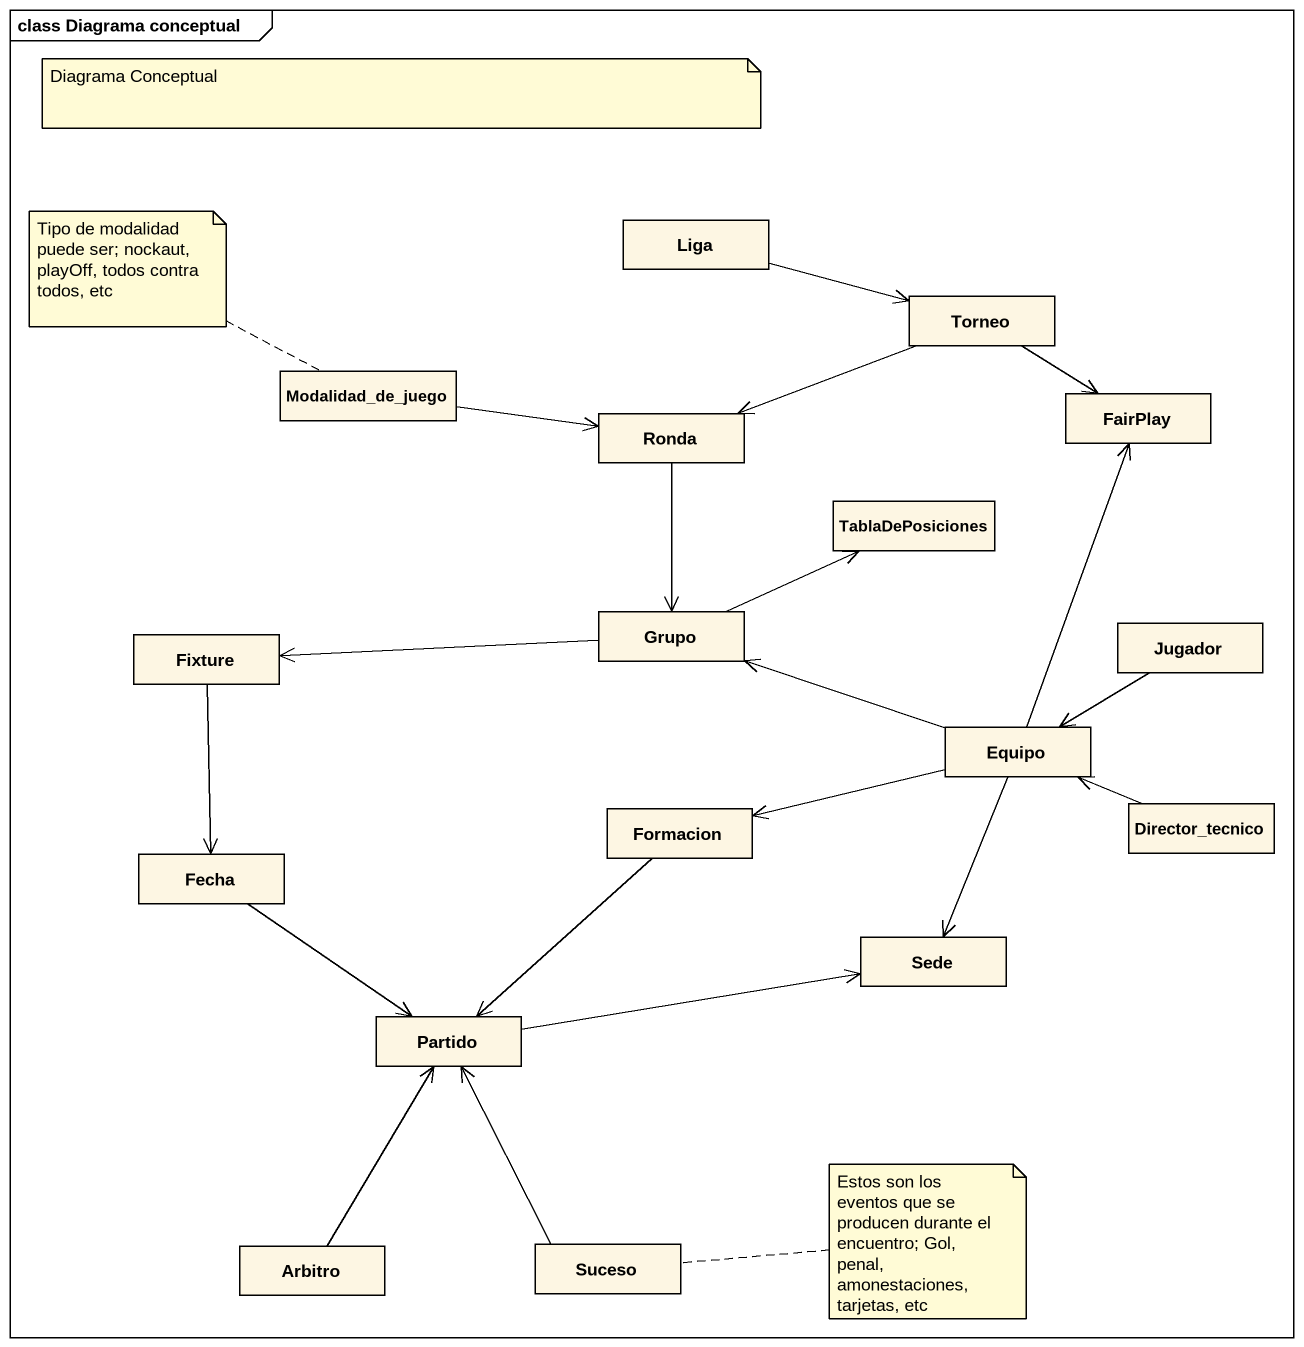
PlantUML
@startuml
mainframe class Diagrama conceptual
hide circle
hide empty members
class Liga
class Torneo
class Modalidad_de_juego
class Ronda
class FairPlay
class TablaDePosiciones
class Fixture
class Grupo
class Jugador
class Equipo
class Fecha
class Formacion
class Director_tecnico
class Sede
class Partido
class Arbitro
class Suceso
Liga -right-> Torneo
Torneo -left-> Ronda
Torneo --> FairPlay
Ronda <-left- Modalidad_de_juego
Ronda --> Grupo
Fixture --> Fecha
Grupo -right-> TablaDePosiciones
Grupo -left-> Fixture
Grupo <-right- Equipo
Jugador --> Equipo
Equipo -up-> FairPlay
Equipo -left-> Formacion
Equipo --> Sede
Fecha --> Partido
Formacion --> Partido
Director_tecnico -left-> Equipo
Partido -right-> Sede
Arbitro -up-> Partido
Suceso -up-> Partido
note as N1
  Diagrama Conceptual
end note
note left of Modalidad_de_juego : Tipo de modalidad puede ser; nockaut, playOff, todos contra todos, etc
note right of Suceso : Estos son los eventos que se producen durante el encuentro; Gol, penal, amonestaciones, tarjetas, etc
@enduml
